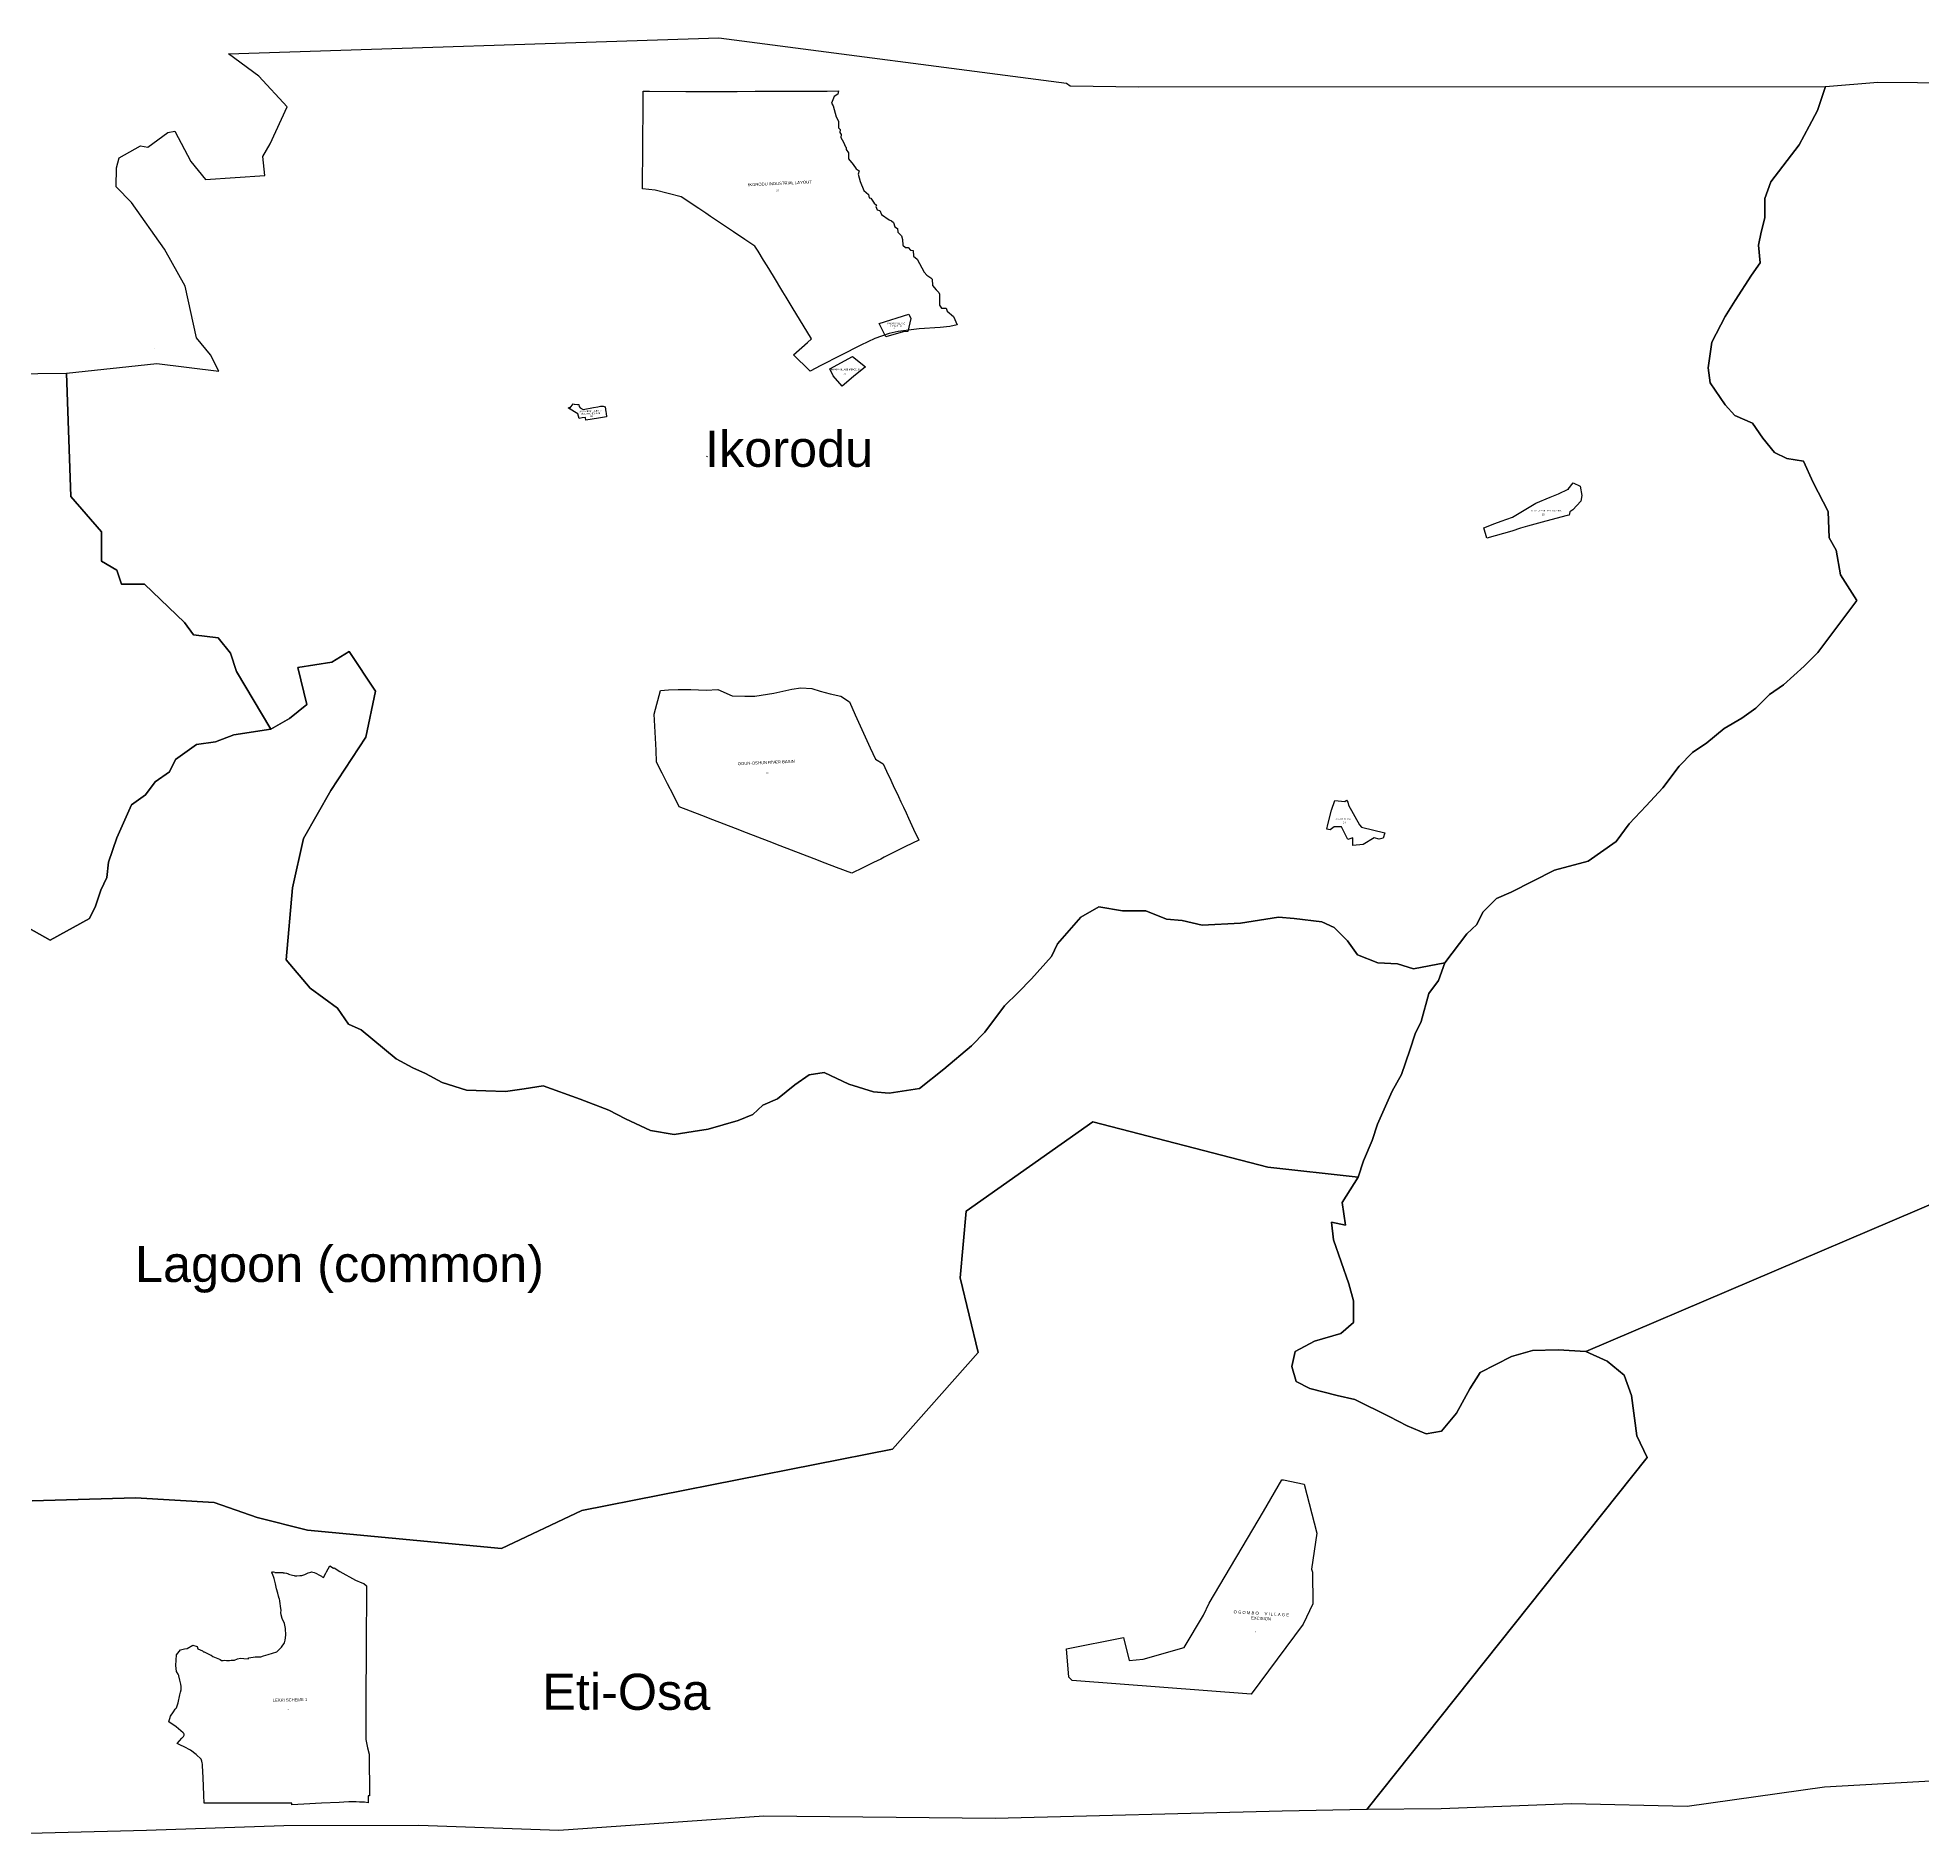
# Model space of a CAD drawing. Header units: metres. Extents: x 467589 to 649409, y 704371 to 740490.
# Drawn here: x 547894 to 579238, y 709645 to 739540 of the extents above; entities that cross this region are included whole.
import ezdxf

# ---------------------------------------------------------------- set-up
doc = ezdxf.new("R2010")
doc.units = ezdxf.units.M
doc.header["$MEASUREMENT"] = 0
doc.linetypes.add('.5+.5', pattern=[1, 0.5, -0.5])
doc.layers.add('1 AEC_Mark', color=7, linetype='Continuous', lineweight=15)
doc.layers.add('1 AEC_Walkway', color=3, linetype='Continuous', lineweight=15)
for name, color, linetype in [('ACQUISITION', 5, 'Continuous'), ('C-ROAD-MARK', 212, 'Continuous'), ('GAZETTE', 98, 'Continuous'), ('GRID_LINE', 7, 'Continuous'), ('LGA_INEC_Clip6', 7, 'Continuous'), ('main plan', 7, 'Continuous')]:
    doc.layers.add(name, color=color, linetype=linetype)

msp = doc.modelspace()

# ---------------------------------------------------------------- linework, layer by layer
at = {"color": 1}
msp.add_line((561446, 734237), (561446, 734237), dxfattribs=at)
msp.add_line((561446, 734237), (561446, 734237), dxfattribs=at)
at = {"color": 5}
for points in [[(557955, 737027), (557955, 737034), (557955, 737237), (557958, 737537), (557959, 737853), (557959, 737937), (557961, 738248), (557963, 738648), (558068, 738648), (558673, 738647), (559226, 738647), (559525, 738647), (559825, 738648), (560151, 738650), (560550, 738651), (560730, 738652), (561024, 738653), (561215, 738654), (561202, 738600), (561141, 738562), (561095, 738449), (561126, 738405), (561171, 738225), (561214, 738149), (561213, 738042), (561241, 738013), (561237, 737965), (561256, 737928), (561250, 737879), (561298, 737801), (561331, 737724), (561342, 737716), (561340, 737679), (561378, 737623), (561378, 737527), (561454, 737430), (561508, 737358), (561554, 737324), (561538, 737271), (561572, 737149), (561636, 736997), (561712, 736934), (561723, 736875), (561748, 736869), (561806, 736790), (561847, 736756), (561833, 736731), (561857, 736678), (561902, 736667), (561930, 736599), (562054, 736509), (562095, 736496), (562125, 736469), (562151, 736392), (562195, 736364), (562197, 736308), (562259, 736247), (562277, 736184), (562283, 736088), (562328, 736051), (562372, 736050), (562410, 736008), (562454, 735998), (562459, 735909), (562521, 735857), (562639, 735638), (562681, 735589), (562746, 735546), (562768, 735524), (562778, 735419), (562839, 735345), (562881, 735302), (562893, 735275), (562891, 735186), (562890, 735090), (562925, 735041), (563005, 735040), (563018, 734992), (563125, 734902), (563184, 734766), (563066, 734738), (562906, 734721), (562553, 734696), (562204, 734655), (562107, 734633), (562053, 734619), (561816, 734536), (561586, 734426), (561244, 734252), (560917, 734086), (560739, 733995), (560731, 734007), (560466, 734267), (560696, 734470), (560764, 734530), (560444, 735056), (560340, 735226), (560285, 735316), (560129, 735572), (560024, 735743), (559966, 735838), (559874, 735990), (559822, 736075), (559655, 736186), (559467, 736310), (559351, 736388), (559081, 736568), (559007, 736619), (558890, 736697), (558597, 736895), (558166, 737006), (557955, 737027)], [(559445, 728593), (559655, 728591), (559823, 728589), (560138, 728640), (560436, 728705), (560588, 728729), (560770, 728717), (560907, 728674), (561074, 728629), (561250, 728591), (561398, 728495), (561491, 728277), (561574, 728095), (561658, 727914), (561741, 727732), (561828, 727544), (561954, 727464), (562039, 727283), (562058, 727244), (562124, 727102), (562209, 726921), (562251, 726831), (562293, 726741), (562336, 726650), (562378, 726559), (562462, 726378), (562547, 726197), (562329, 726088), (562150, 725999), (561970, 725909), (561914, 725881), (561794, 725821), (561615, 725732), (561436, 725643), (561178, 725742), (560991, 725814), (560805, 725885), (560618, 725957), (560431, 726029), (560245, 726101), (560058, 726172), (559871, 726244), (559685, 726316), (559498, 726388), (559312, 726460), (559125, 726532), (558939, 726604), (558752, 726676), (558565, 726748), (558460, 726955), (558369, 727133), (558279, 727311), (558188, 727489), (558178, 727689), (558168, 727888), (558158, 728088), (558148, 728288), (558253, 728686), (558386, 728693), (558544, 728699), (558759, 728702), (559014, 728687), (559207, 728698)]]:
    msp.add_lwpolyline(points, close=True, dxfattribs=at)
at = {"color": 1}
msp.add_lwpolyline([(556730, 733393), (556748, 733382), (556797, 733453), (556818, 733443), (556872, 733438), (556894, 733442), (556901, 733405), (556914, 733385), (556966, 733354), (557140, 733389), (557208, 733403), (557256, 733410), (557301, 733413), (557331, 733399), (557344, 733315), (557348, 733293), (557355, 733232), (557219, 733212), (557010, 733177), (557004, 733223), (556949, 733219), (556900, 733205), (556876, 733286), (556721, 733377), (556730, 733393)], dxfattribs=at)
at = {"color": 1, "lineweight": -3}
msp.add_lwpolyline([(568077, 711994), (565099, 712220), (565045, 712274), (565005, 712746), (565950, 712932), (566045, 712552), (566278, 712572), (566960, 712766), (567283, 713308), (567377, 713508), (568279, 715032), (568587, 715557), (568613, 715556), (568959, 715485), (569166, 714672), (569080, 714073), (569097, 714020), (569102, 713494), (568943, 713159), (568077, 711994)], dxfattribs=at)
at = {"color": 0}
msp.add_point((573348, 732029), dxfattribs=at)
at = {"layer": '1 AEC_Mark', "linetype": '.5+.5', "const_width": 0.1, "flags": 128}
msp.add_lwpolyline([(559059, 732553), (559019, 732584)], dxfattribs=at)
at = {"layer": '1 AEC_Walkway', "flags": 128}
msp.add_lwpolyline([(559031, 732567), (559015, 732579)], dxfattribs=at)
at = {"layer": 'ACQUISITION', "color": 5, "lineweight": -3}
msp.add_lwpolyline([(568077, 711994), (565099, 712220), (565045, 712274), (565005, 712746), (565950, 712932), (566045, 712552), (566278, 712572), (566960, 712766), (567283, 713308), (567377, 713508), (568279, 715032), (568587, 715557), (568613, 715556), (568959, 715485), (569166, 714672), (569080, 714073), (569097, 714020), (569102, 713494), (568943, 713159), (568077, 711994)], dxfattribs=at)
at = {"layer": 'ACQUISITION', "color": 5}
msp.add_polyline3d([(553069, 710201, 0), (552983, 710195, 0), (552906, 710189, 0), (552615, 710178, 0), (552318, 710161, 0), (552119, 710152, 0), (552118, 710179, 0), (551227, 710177, 0), (550867, 710181, 0), (550661, 710180, 0), (550657, 710313, 0), (550644, 710607, 0), (550633, 710798, 0), (550635, 710826, 0), (550631, 710853, 0), (550625, 710877, 0), (550611, 710910, 0), (550528, 710989, 0), (550433, 711059, 0), (550327, 711114, 0), (550270, 711146, 0), (550215, 711171, 0), (550293, 711259, 0), (550320, 711288, 0), (550326, 711300, 0), (550328, 711313, 0), (550327, 711328, 0), (550322, 711340, 0), (550315, 711350, 0), (550194, 711448, 0), (550072, 711530, 0), (550100, 711624, 0), (550153, 711701, 0), (550181, 711741, 0), (550203, 711763, 0), (550229, 711850, 0), (550255, 711982, 0), (550271, 712026, 0), (550278, 712066, 0), (550278, 712121, 0), (550275, 712160, 0), (550258, 712226, 0), (550244, 712274, 0), (550242, 712285, 0), (550241, 712300, 0), (550228, 712325, 0), (550202, 712370, 0), (550195, 712420, 0), (550189, 712468, 0), (550200, 712647, 0), (550270, 712732, 0), (550333, 712744, 0), (550377, 712749, 0), (550475, 712808, 0), (550547, 712786, 0), (550556, 712748, 0), (550634, 712713, 0), (550651, 712698, 0), (550661, 712699, 0), (550761, 712647, 0), (550776, 712643, 0), (550805, 712620, 0), (550915, 712573, 0), (550930, 712569, 0), (550950, 712552, 0), (550977, 712554, 0), (551006, 712557, 0), (551032, 712553, 0), (551056, 712551, 0), (551082, 712552, 0), (551113, 712555, 0), (551165, 712560, 0), (551219, 712580, 0), (551267, 712589, 0), (551321, 712586, 0), (551393, 712582, 0), (551404, 712597, 0), (551512, 712613, 0), (551604, 712614, 0), (551649, 712632, 0), (551728, 712650, 0), (551799, 712674, 0), (551871, 712699, 0), (551947, 712776, 0), (551996, 712844, 0), (552011, 712889, 0), (552021, 712973, 0), (552017, 713085, 0), (551997, 713169, 0), (551962, 713253, 0), (551945, 713309, 0), (551935, 713351, 0), (551945, 713383, 0), (551930, 713457, 0), (551926, 713498, 0), (551922, 713537, 0), (551917, 713581, 0), (551912, 713581, 0), (551901, 713622, 0), (551889, 713673, 0), (551865, 713742, 0), (551848, 713825, 0), (551828, 713916, 0), (551799, 713996, 0), (551788, 714002, 0), (551785, 714010, 0), (551801, 714025, 0), (551818, 714024, 0), (551835, 714023, 0), (551839, 714017, 0), (551895, 714013, 0), (551902, 714015, 0), (551917, 714016, 0), (551931, 714016, 0), (551948, 714017, 0), (551967, 714018, 0), (551978, 714017, 0), (551977, 714012, 0), (552001, 714010, 0), (552031, 714004, 0), (552048, 714000, 0), (552063, 713993, 0), (552065, 713987, 0), (552111, 713975, 0), (552130, 713971, 0), (552161, 713964, 0), (552173, 713961, 0), (552201, 713961, 0), (552252, 713967, 0), (552269, 713967, 0), (552288, 713968, 0), (552336, 713985, 0), (552391, 714009, 0), (552435, 714023, 0), (552445, 714025, 0), (552491, 714015, 0), (552522, 714002, 0), (552578, 713972, 0), (552611, 713952, 0), (552627, 713943, 0), (552646, 713933, 0), (552685, 714006, 0), (552697, 714025, 0), (552755, 714129, 0), (552815, 714090, 0), (552827, 714093, 0), (552918, 714030, 0), (553179, 713889, 0), (553286, 713846, 0), (553319, 713832, 0), (553364, 713795, 0), (553364, 713748, 0), (553360, 713545, 0), (553355, 713012, 0), (553349, 711634, 0), (553353, 711240, 0), (553378, 711100, 0), (553406, 710995, 0), (553410, 710304, 0), (553392, 710304, 0), (553391, 710183, 0), (553327, 710196, 0), (553247, 710197, 0), (553193, 710199, 0), (553069, 710201, 0)], dxfattribs=at)
at = {"layer": 'C-ROAD-MARK', "color": 7, "linetype": 'Continuous', "lineweight": -3}
for centre in [(550458, 734909), (550458, 734909), (550495, 734875), (550495, 734875)]:
    msp.add_circle(centre, 0.015, dxfattribs=at)
at = {"layer": 'C-ROAD-MARK', "color": 212, "linetype": 'Continuous', "lineweight": -3}
for centre in [(550458, 734909), (550495, 734875), (549834, 734363)]:
    msp.add_circle(centre, 0.015, dxfattribs=at)
at = {"layer": 'GAZETTE', "color": 1}
for points in [[(561889, 734789), (562384, 734944), (562417, 734868), (562366, 734652), (562286, 734648), (561997, 734567), (561889, 734789)], [(561446, 734237), (561659, 734066), (561461, 733904), (561272, 733742), (561124, 733915), (561066, 734031), (561446, 734237)], [(571944, 731389), (572128, 731461), (572235, 731502), (572420, 731566), (572810, 731797), (573051, 731899), (573185, 731953), (573348, 732029), (573429, 732136), (573548, 732081), (573577, 731926), (573560, 731831), (573426, 731686), (573375, 731653), (573362, 731598), (573333, 731593), (572977, 731499), (572674, 731417), (572555, 731383), (572410, 731333), (571998, 731214), (571944, 731389)], [(569466, 726853), (569632, 726835), (569664, 726858), (569683, 726825), (569697, 726776), (569880, 726448), (569910, 726408), (570300, 726316), (570269, 726228), (570203, 726213), (570122, 726233), (569940, 726122), (569769, 726105), (569766, 726235), (569681, 726203), (569577, 726416), (569456, 726416), (569390, 726369), (569334, 726378), (569349, 726456), (569412, 726692), (569466, 726853)]]:
    msp.add_lwpolyline(points, dxfattribs=at)
at = {"layer": 'GRID_LINE', "color": 5}
msp.add_polyline3d([(553069, 710201, 0), (552983, 710195, 0), (552906, 710189, 0), (552615, 710178, 0), (552318, 710161, 0), (552119, 710152, 0), (552118, 710179, 0), (551227, 710177, 0), (550867, 710181, 0), (550661, 710180, 0), (550657, 710313, 0), (550644, 710607, 0), (550633, 710798, 0), (550635, 710826, 0), (550631, 710853, 0), (550625, 710877, 0), (550611, 710910, 0), (550528, 710989, 0), (550433, 711059, 0), (550327, 711114, 0), (550270, 711146, 0), (550215, 711171, 0), (550293, 711259, 0), (550320, 711288, 0), (550326, 711300, 0), (550328, 711313, 0), (550327, 711328, 0), (550322, 711340, 0), (550315, 711350, 0), (550194, 711448, 0), (550072, 711530, 0), (550100, 711624, 0), (550153, 711701, 0), (550181, 711741, 0), (550203, 711763, 0), (550229, 711850, 0), (550255, 711982, 0), (550271, 712026, 0), (550278, 712066, 0), (550278, 712121, 0), (550275, 712160, 0), (550258, 712226, 0), (550244, 712274, 0), (550242, 712285, 0), (550241, 712300, 0), (550228, 712325, 0), (550202, 712370, 0), (550195, 712420, 0), (550189, 712468, 0), (550200, 712647, 0), (550270, 712732, 0), (550333, 712744, 0), (550377, 712749, 0), (550475, 712808, 0), (550547, 712786, 0), (550556, 712748, 0), (550634, 712713, 0), (550651, 712698, 0), (550661, 712699, 0), (550761, 712647, 0), (550776, 712643, 0), (550805, 712620, 0), (550915, 712573, 0), (550930, 712569, 0), (550950, 712552, 0), (550977, 712554, 0), (551006, 712557, 0), (551032, 712553, 0), (551056, 712551, 0), (551082, 712552, 0), (551113, 712555, 0), (551165, 712560, 0), (551219, 712580, 0), (551267, 712589, 0), (551321, 712586, 0), (551393, 712582, 0), (551404, 712597, 0), (551512, 712613, 0), (551604, 712614, 0), (551649, 712632, 0), (551728, 712650, 0), (551799, 712674, 0), (551871, 712699, 0), (551947, 712776, 0), (551996, 712844, 0), (552011, 712889, 0), (552021, 712973, 0), (552017, 713085, 0), (551997, 713169, 0), (551962, 713253, 0), (551945, 713309, 0), (551935, 713351, 0), (551945, 713383, 0), (551930, 713457, 0), (551926, 713498, 0), (551922, 713537, 0), (551917, 713581, 0), (551912, 713581, 0), (551901, 713622, 0), (551889, 713673, 0), (551865, 713742, 0), (551848, 713825, 0), (551828, 713916, 0), (551799, 713996, 0), (551788, 714002, 0), (551785, 714010, 0), (551801, 714025, 0), (551818, 714024, 0), (551835, 714023, 0), (551839, 714017, 0), (551895, 714013, 0), (551902, 714015, 0), (551917, 714016, 0), (551931, 714016, 0), (551948, 714017, 0), (551967, 714018, 0), (551978, 714017, 0), (551977, 714012, 0), (552001, 714010, 0), (552031, 714004, 0), (552048, 714000, 0), (552063, 713993, 0), (552065, 713987, 0), (552111, 713975, 0), (552130, 713971, 0), (552161, 713964, 0), (552173, 713961, 0), (552201, 713961, 0), (552252, 713967, 0), (552269, 713967, 0), (552288, 713968, 0), (552336, 713985, 0), (552391, 714009, 0), (552435, 714023, 0), (552445, 714025, 0), (552491, 714015, 0), (552522, 714002, 0), (552578, 713972, 0), (552611, 713952, 0), (552627, 713943, 0), (552646, 713933, 0), (552685, 714006, 0), (552697, 714025, 0), (552755, 714129, 0), (552815, 714090, 0), (552827, 714093, 0), (552918, 714030, 0), (553179, 713889, 0), (553286, 713846, 0), (553319, 713832, 0), (553364, 713795, 0), (553364, 713748, 0), (553360, 713545, 0), (553355, 713012, 0), (553349, 711634, 0), (553353, 711240, 0), (553378, 711100, 0), (553406, 710995, 0), (553410, 710304, 0), (553392, 710304, 0), (553391, 710183, 0), (553327, 710196, 0), (553247, 710197, 0), (553193, 710199, 0), (553069, 710201, 0)], dxfattribs=at)
at = {"layer": 'LGA_INEC_Clip6', "color": 1}
msp.add_lwpolyline([(577629, 738728), (577497, 738330), (577356, 738068), (577189, 737759), (576720, 737143), (576617, 736865), (576617, 736542), (576559, 736308), (576515, 736088), (576544, 735795), (576397, 735590), (576128, 735168), (575958, 734901), (575738, 734476), (575679, 734051), (575709, 733801), (575958, 733435), (576119, 733259), (576412, 733127), (576588, 732878), (576778, 732644), (576984, 732541), (577262, 732497), (577423, 732145), (577672, 731662), (577687, 731222), (577804, 731017), (577878, 730607), (578147, 730181), (577932, 729894), (577716, 729605), (577500, 729316), (577274, 729089), (577103, 728935), (576932, 728780), (576697, 728616), (576472, 728389), (576238, 728225), (575941, 728051), (575652, 727814), (575418, 727650), (575193, 727424), (574922, 727062), (574643, 726763), (574363, 726464), (574147, 726175), (573678, 725847), (573120, 725696), (572760, 725512), (572399, 725328), (572156, 725226), (571931, 724999), (571831, 724792), (571660, 724638), (571295, 724153), (570777, 724053), (570507, 724139), (570183, 724152), (569842, 724290), (569680, 724520), (569455, 724740), (569249, 724836), (568790, 724891), (568529, 724914), (567899, 724816), (567260, 724780), (566927, 724856), (566666, 724879), (566324, 725017), (565937, 725020), (565541, 725086), (565244, 724912), (564856, 724468), (564757, 724261), (564423, 723890), (564198, 723663), (563972, 723437), (563648, 723003), (563422, 722776), (562963, 722386), (562557, 722067), (562053, 721988), (561792, 722011), (561387, 722139), (560974, 722330), (560722, 722291), (560487, 722126), (560199, 721890), (559956, 721788), (559785, 721634), (559541, 721532), (559046, 721391), (558794, 721351), (558479, 721302), (558083, 721368), (557670, 721558), (557391, 721706), (556914, 721887), (556302, 722111), (555987, 722061), (555672, 722012), (555348, 722026), (555024, 722039), (554620, 722167), (554341, 722315), (554134, 722410), (553855, 722558), (553271, 723041), (553064, 723136), (552878, 723398), (552424, 723731), (552024, 724203), (552133, 725402), (552315, 726220), (552769, 727019), (553350, 727909), (553514, 728672), (553073, 729333), (552786, 729156), (552219, 729067), (552371, 728453), (552083, 728216), (551773, 728040), (551202, 728999), (551100, 729305), (550895, 729560), (550487, 729611), (550334, 729816), (549670, 730454), (549287, 730454), (549211, 730683), (548956, 730837), (548956, 731322), (548445, 731909), (548402, 733168), (548374, 733959), (549873, 734119), (550908, 733992), (550769, 734266), (550536, 734548), (550347, 735406), (550004, 736022), (549455, 736801), (549199, 737059), (549203, 737378), (549246, 737542), (549603, 737739), (549723, 737717), (550056, 737962), (550175, 737988), (550439, 737479), (550686, 737183), (551672, 737247), (551636, 737563), (551760, 737776), (552044, 738392), (551569, 738902), (551068, 739273), (559223, 739540), (565005, 738786), (565064, 738738), (566210, 738724)], close=True, dxfattribs=at)
for points in [[(584665, 722393), (573644, 717689), (573181, 717721), (572755, 717710), (572408, 717609), (571882, 717340), (571714, 717071), (571490, 716668), (571243, 716365), (570986, 716321), (570672, 716455), (570370, 716612), (569798, 716892), (569507, 716959), (569052, 717073), (568827, 717190), (568752, 717440), (568810, 717690), (569127, 717865), (569569, 717990), (569777, 718173), (569777, 718532), (569702, 718815), (569444, 719549), (569412, 719840), (569645, 719792), (569592, 720167), (569854, 720590), (569944, 720860), (570089, 721201), (570179, 721471), (570423, 722019), (570576, 722299), (570712, 722703), (570802, 722972), (570902, 723179), (571029, 723646), (571191, 723863), (571295, 724153), (571660, 724638), (571831, 724792), (571931, 724999), (572156, 725226), (572399, 725328), (572760, 725512), (573120, 725696), (573678, 725847), (574147, 726175), (574363, 726464), (574643, 726763), (574922, 727062), (575193, 727424), (575418, 727650), (575652, 727814), (575941, 728051), (576238, 728225), (576472, 728389), (576697, 728616), (576932, 728780), (577103, 728935), (577274, 729089), (577500, 729316), (577716, 729605), (577932, 729894), (578147, 730181), (577878, 730607), (577804, 731017), (577687, 731222), (577672, 731662), (577423, 732145), (577262, 732497), (576984, 732541), (576778, 732644), (576588, 732878), (576412, 733127), (576119, 733259), (575958, 733435), (575709, 733801), (575679, 734051), (575738, 734476), (575958, 734901), (576128, 735168), (576397, 735590), (576544, 735795), (576515, 736088), (576559, 736308), (576617, 736542), (576617, 736865), (576720, 737143), (577189, 737759), (577356, 738068), (577497, 738330), (577629, 738728), (578501, 738800), (590357, 738698)], [(543153, 733901), (548374, 733959), (548402, 733168), (548445, 731909), (548956, 731322), (548956, 730837), (549211, 730683), (549287, 730454), (549670, 730454), (550334, 729816), (550487, 729611), (550895, 729560), (551100, 729305), (551202, 728999), (551773, 728040), (551155, 727944), (550849, 727832), (550534, 727783), (550183, 727537), (550083, 727330), (549849, 727165), (549687, 726949), (549452, 726784), (549208, 726236), (549073, 725831), (549045, 725572), (548946, 725365), (548856, 725096), (548756, 724889), (548099, 724530), (547748, 724731)], [(547748, 724731), (548099, 724530), (548756, 724889), (548856, 725096), (548946, 725365), (549045, 725572), (549073, 725831), (549208, 726236), (549452, 726784), (549687, 726949), (549849, 727165), (550083, 727330), (550183, 727537), (550534, 727783), (550849, 727832), (551155, 727944), (551773, 728040), (552083, 728216), (552371, 728453), (552219, 729067), (552786, 729156), (553073, 729333), (553514, 728672), (553350, 727909), (552769, 727019), (552315, 726220), (552133, 725402), (552024, 724203), (552424, 723731), (552878, 723398), (553064, 723136), (553271, 723041), (553855, 722558), (554134, 722410), (554341, 722315), (554620, 722167), (555024, 722039), (555348, 722026), (555672, 722012), (555987, 722061), (556302, 722111), (556914, 721887), (557391, 721706), (557670, 721558), (558083, 721368), (558479, 721302), (558794, 721351), (559046, 721391), (559541, 721532), (559785, 721634), (559956, 721788), (560199, 721890), (560487, 722126), (560722, 722291), (560974, 722330), (561387, 722139), (561792, 722011), (562053, 721988), (562557, 722067), (562963, 722386), (563422, 722776), (563648, 723003), (563972, 723437), (564198, 723663), (564423, 723890), (564757, 724261), (564856, 724468), (565244, 724912), (565541, 725086), (565937, 725020), (566324, 725017), (566666, 724879), (566927, 724856), (567260, 724780), (567899, 724816), (568529, 724914), (568790, 724891), (569249, 724836), (569455, 724740), (569680, 724520), (569842, 724290), (570183, 724152), (570507, 724139), (570777, 724053), (571295, 724153), (571191, 723863), (571029, 723646), (570902, 723179), (570802, 722972), (570712, 722703), (570576, 722299), (570423, 722019), (570179, 721471), (570089, 721201), (569944, 720860), (569854, 720590), (568352, 720758), (565442, 721508), (563337, 720024), (563237, 718915), (563537, 717673), (562108, 716064), (556943, 715047), (555609, 714414), (552379, 714722), (551545, 714930), (550828, 715181), (549519, 715256), (547802, 715206)], [(580458, 710607), (577611, 710447), (575326, 710126), (573401, 710166), (571236, 710086), (570002, 710076), (574660, 715929), (574492, 716287), (574402, 716959), (574279, 717295), (573999, 717530), (573644, 717689), (584665, 722393)], [(547802, 715206), (549519, 715256), (550828, 715181), (551545, 714930), (552379, 714722), (555609, 714414), (556943, 715047), (562108, 716064), (563537, 717673), (563237, 718915), (563337, 720024), (565442, 721508), (568352, 720758), (569854, 720590), (569592, 720167), (569645, 719792), (569412, 719840), (569444, 719549), (569702, 718815), (569777, 718532), (569777, 718173), (569569, 717990), (569127, 717865), (568810, 717690), (568752, 717440), (568827, 717190), (569052, 717073), (569507, 716959), (569798, 716892), (570370, 716612), (570672, 716455), (570986, 716321), (571243, 716365), (571490, 716668), (571714, 717071), (571882, 717340), (572408, 717609), (572755, 717710), (573181, 717721), (573644, 717689), (573999, 717530), (574279, 717295), (574402, 716959), (574492, 716287), (574660, 715929), (570002, 710076), (568590, 710046), (563818, 709926), (559969, 709966), (556561, 709725), (554235, 709806), (551990, 709805), (549705, 709725), (546657, 709645)]]:
    msp.add_lwpolyline(points, dxfattribs=at)

# ---------------------------------------------------------------- texts
at = {"color": 0}
for s, insert, char_height, width, attachment_point in [('{\\fVerdana|b0|i0|c0|p34;27}', (560177, 737010), 25, 180.11, 1), ('{\\fVerdana|b0|i0|c0|p34;PARAFA VILLAGE \\P(PERCEL A)}', (562174, 734765), 25, 530.03, 5), ('{\\fVerdana|b0|i0|c0|p34;22}', (562127, 734717), 15, 180.11, 1), ('{\\fVerdana|b0|i0|c0|p34;PARAFA VILLAGE (PERCEL B)}', (561084, 734034), 25, 513.65, 1), ('{\\fVerdana|b0|i0|c0|p34;23}', (561295, 733960), 25, 180.11, 1), ('{\\fVerdana|b0|i0|c0|p34;26}', (557084, 733258), 25, 180.11, 1), ('{\\fVerdana|b0|i0|c0|p34;IGBOKUTA VILLAGE EXCISION}', (572732, 731686), 25, 626.19, 1), ('{\\fVerdana|b0|i0|c0|p34;25}', (572911, 731622), 25, 57.84, 1), ('{\\fVerdana|b0|i0|c0|p34;28}', (560006, 727325), 25, 180.11, 1), ('{\\fVerdana|b0|i0|c0|p34;AGURA VILLAGE}', (569482, 726559), 25, 284.54, 1), ('{\\fVerdana|b0|i0|c0|p34;24}', (569602, 726502), 25, 180.11, 1), ('{\\fVerdana|b0|i0|c0|p34;21}', (568113, 713045), 25, 180.11, 1), ('{\\fVerdana|b0|i0|c0|p34;19}', (552024, 711753), 25, 180.11, 1)]:
    msp.add_mtext(s, dxfattribs=dict(at, insert=insert, char_height=char_height, width=width, attachment_point=attachment_point))
at = {"char_height": 600, "width": 9843.51, "attachment_point": 1}
for s, insert in [('{\\fArial|b0|i0|c0|p34;Ikorodu}', (558993, 733003)), ('{\\fArial|b0|i0|c0|p34;Lagoon (common)}', (549512, 719447)), ('{\\fArial|b0|i0|c0|p34;Eti-Osa}', (556285, 712332))]:
    msp.add_mtext(s, dxfattribs=dict(at, insert=insert))
at = {"layer": 'main plan', "color": 0, "attachment_point": 2}
for s, insert, char_height, width, rotation in [('{\\fArial|b0|i0|c0|p34;IKORODU INDUSTRIAL LAYOUT}', (560237, 737142), 50, 2416.13, 2.4835), ('{\\fArial|b0|i0|c0|p34;AYANGBURE JUBILEE\\PHOUSING ESTATE}', (557091, 733343), 25, 2416.13, 2.4835), ('{\\fArial|b0|i0|c0|p34;OGUN-OSHUN RIVER BASIN}', (560010, 727511), 50, 2416.13, 2.4835), ('{\\fArial|b0|i0|c0|p34;O G O M B O     V I L L A G E\\PEXCISION}', (568246, 713360), 50, 2416.13, 356.6372), ('{\\fArial|b0|i0|c0|p34;LEKKI SCHEME 1}', (552089, 711922), 50, 1553.6, 1.3033)]:
    msp.add_mtext(s, dxfattribs=dict(at, insert=insert, char_height=char_height, width=width, rotation=rotation))

doc.saveas('drawing.dxf')
